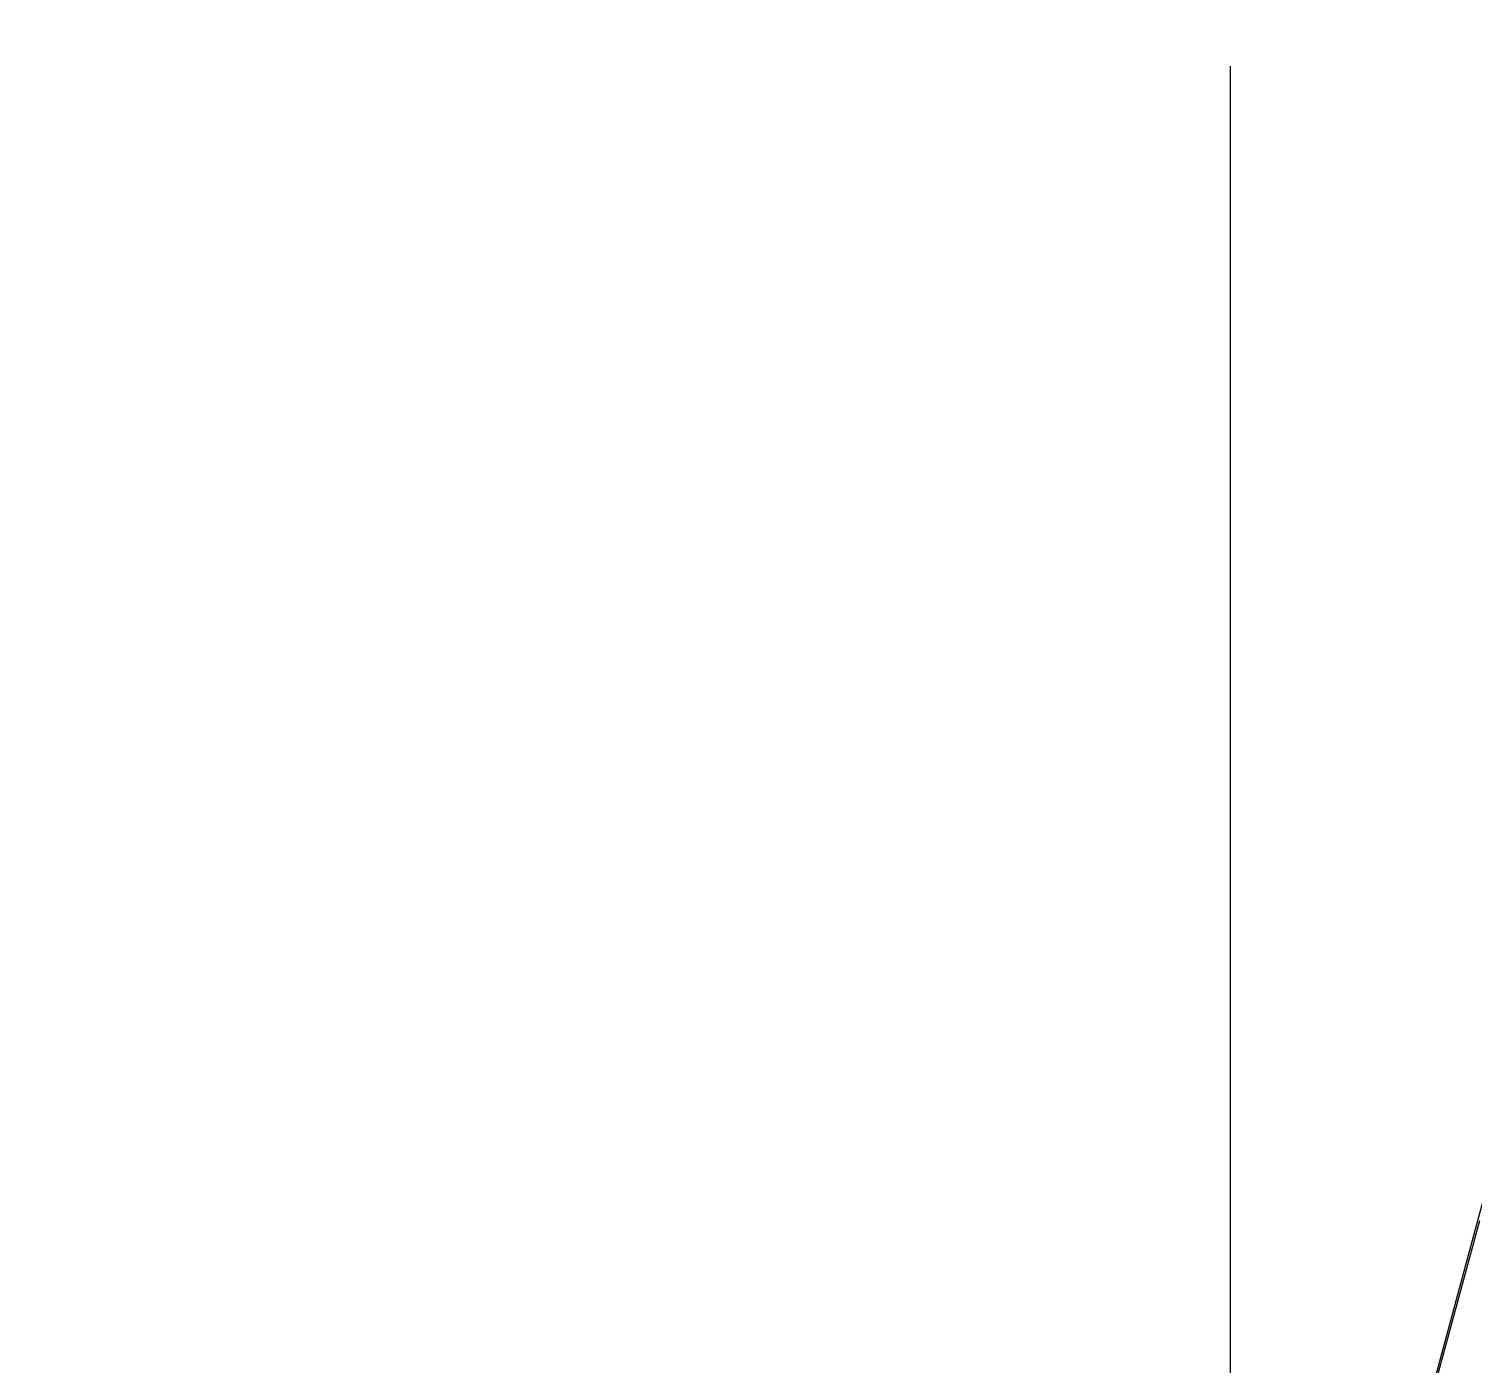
# Model space of a CAD drawing. Header units: metres. Extents: x 118 to 451, y -76 to 55.
# Drawn here: x 311.963 to 314.536, y -30.633 to -28.253 of the extents above; entities that cross this region are included whole.
import ezdxf

# ---------------------------------------------------------------- set-up
doc = ezdxf.new("R2010")
doc.units = ezdxf.units.M
for name, color, linetype, lineweight in [('A-ANNO-DIMS', 7, 'Continuous', 9), ('A-ANNO-DIMS-100', 7, 'Continuous', 9), ('A-DETL-MBND', 7, 'Continuous', 9)]:
    doc.layers.add(name, color=color, linetype=linetype, lineweight=lineweight)
doc.styles.add('Tahoma', font='tahoma.ttf', dxfattribs={"height": 0.2})
doc.dimstyles.new('R_Tahoma_2_0', dxfattribs={"dimscale": 0.3048, "dimtxt": 0.208804, "dimasz": 0.984252, "dimexe": 0.787402, "dimexo": 0.492126, "dimgap": 0.328084, "dimtad": 1, "dimrnd": 0.01, "dimzin": 0, "dimdsep": 46, "dimtxsty": 'Tahoma', "dimblk1": 'OBLIQUE', "dimblk2": 'OBLIQUE', "dimsah": 1, "dimcen": 0.09, "dimdle": 0.787402, "dimazin": 2, "dimtfac": 1, "dimtdec": 4, "dimtix": 1, "dimtmove": 0, "dimatfit": 3, "dimfxl": 1, "dimtvp": 1, "dimtolj": 1, "dimtzin": 0, "dimarcsym": 2})

# ---------------------------------------------------------------- blocks, each defined once
blk = doc.blocks.new('RHS-Rectangular Hollow Section - 100 x 100-1771651-Nivel Top-EC')
at = {"layer": 'A-DETL-MBND'}
for p, q in [((1.7211, 0.05), (-1.7579, 0.05)), ((-1.7579, 0.05), (-1.7579, 0.0468)), ((1.6859, 0.0468), (-1.7579, 0.0468)), ((-1.7579, -0.0436), (-1.7579, 0.0436)), ((1.6742, -0.0468), (-1.7579, -0.0468)), ((-1.7579, -0.05), (1.6745, -0.05))]:
    blk.add_line(p, q, dxfattribs=at)
blk = doc.blocks.new('DIMBLOCK43-Nivel Top-EC')
at = {"layer": 'A-ANNO-DIMS-100'}
for p, q in [((314.1053, -31.1858), (314.1053, -28.3198)), ((309.1678, -31.1858), (309.1678, -31.1237)), ((309.1678, -31.1858), (314.3453, -31.1858)), ((309.1678, -31.1858), (309.1678, -31.4258)), ((314.1053, -31.1858), (314.1053, -31.4258))]:
    blk.add_line(p, q, dxfattribs=at)
at = {"layer": 'A-ANNO-DIMS-100', "lineweight": 35}
for p, q in [((309.1678, -31.1858), (309.3178, -31.0358)), ((314.1053, -31.1858), (314.2553, -31.0358)), ((309.1678, -31.1858), (309.0178, -31.3358)), ((314.1053, -31.1858), (313.9553, -31.3358))]:
    blk.add_line(p, q, dxfattribs=at)
at = {"layer": 'A-ANNO-DIMS-100', "color": 0, "insert": (311.3714, -30.8295), "char_height": 0.2, "width": 0.636356, "attachment_point": 1, "line_spacing_factor": 0.994306, "style": 'Tahoma'}
blk.add_mtext('4.94', dxfattribs=at)
blk = doc.blocks.new('_Oblique')
at = {"color": 0, "linetype": 'ByBlock', "lineweight": -2}
blk.add_line((-0.5, -0.5), (0.5, 0.5), dxfattribs=at)

msp = doc.modelspace()

# ---------------------------------------------------------------- block references
at = {"layer": 'A-DETL-MBND', "rotation": 74.8068189481858}
msp.add_blockref('RHS-Rectangular Hollow Section - 100 x 100-1771651-Nivel Top-EC', (314.1527, -32.018), dxfattribs=at)

# ---------------------------------------------------------------- dimensions: what is measured, and where the dimension line sits
at = {"layer": 'A-ANNO-DIMS'}
dim = msp.add_linear_dim(base=(314.1053, -31.1858), p1=(309.1678, -30.9737), p2=(314.1053, -28.1698), dimstyle='R_Tahoma_2_0', override={"dimpost": '<>', "dimfxl": 5.678134}, dxfattribs=at)
dim.commit()
dim.dimension.update_dxf_attribs({"geometry": 'DIMBLOCK43-Nivel Top-EC', "text_midpoint": (311.6366, -30.9819)})

doc.saveas('drawing.dxf')
